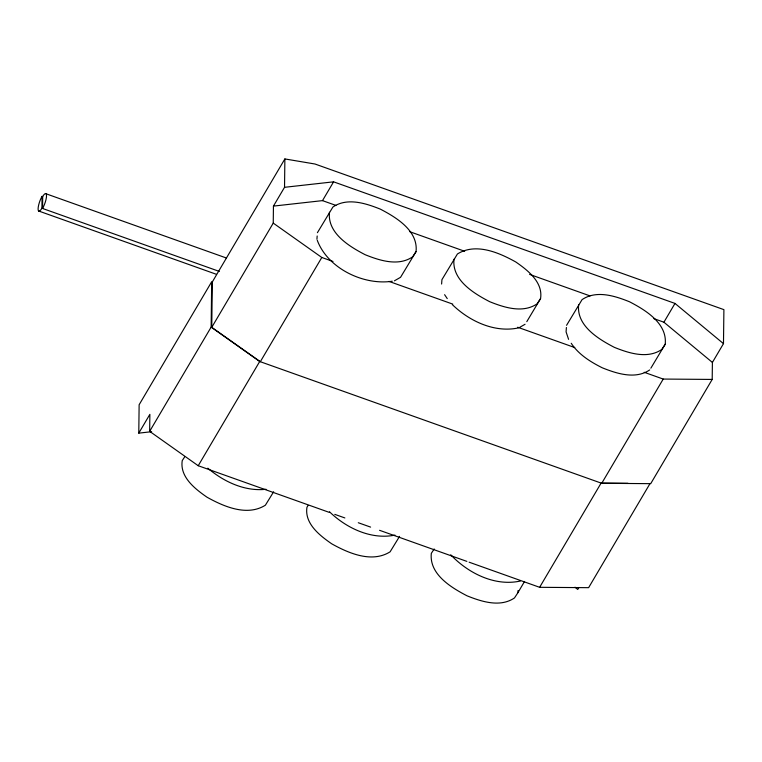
<?xml version="1.0" encoding="UTF-8"?>
<svg xmlns="http://www.w3.org/2000/svg" width="762" height="762" viewBox="0 0 762 762"><rect width="100%" height="100%" fill="white"/><g stroke="black" fill="none" stroke-linecap="round" stroke-linejoin="round"><path stroke-width="1.14" d="M41.92 208.245L42.072 196.291A9.42 2.419 -70.4 0 0 38.1 208.874A9.42 2.419 -70.4 0 0 41.92 208.245L219.332 271.424M151.628 431.702L138.779 433.14L139.132 404.765L211.693 281.74L211.141 327.117L149.657 431.349L198.225 465.725L329.194 512.359M149.657 431.349L149.866 414.347L138.779 433.14M332.994 261.461L321.802 257.48L260.328 361.702L211.76 327.336L212.312 281.959L284.874 158.934L315.011 164.02L723.9 309.639L723.481 343.643L712.403 362.436L712.194 379.428L650.719 483.66L601.732 483.298L259.699 361.493L211.141 327.117M211.76 327.336L273.244 223.104L273.444 206.102L284.531 187.309L284.874 158.934M316.925 239.268L317.173 235.982M329.47 212.246C327.222 233.096 349.139 246.393 365.188 254.727C379.781 260.594 398.374 266.576 412.623 256.851L416.052 251.622C418.309 230.772 396.383 217.475 380.343 209.14C365.75 203.273 347.148 197.291 332.908 207.016L317.411 232.696M441.608 284.045L441.931 279.664L457.419 253.984C475.678 242.526 498.834 252.508 515.798 261.985C527.752 270.253 543.192 282.207 540.563 298.59L526.79 321.659M453.99 259.213C451.733 280.064 473.659 293.36 489.699 301.695C504.292 307.562 522.894 313.544 537.134 303.819L540.563 298.59M434.188 548.973L431.321 553.336C429.073 574.186 450.99 587.473 467.039 595.817C481.632 601.685 500.224 607.666 514.474 597.941L517.903 592.712L518.065 590.521M566.404 327.498L566.08 331.88L568.585 339.347M578.634 304.867C576.377 325.717 598.294 339.004 614.343 347.348C628.936 353.216 647.529 359.197 661.778 349.472L665.207 344.243C667.464 323.393 645.538 310.096 629.498 301.762C614.905 295.894 596.303 289.912 582.063 299.637L566.566 325.317M273.444 206.102L322.497 200.625L333.585 181.832L674.989 303.428L723.481 343.643M198.225 465.725L259.699 361.493M273.644 491.785L265.386 505.196C247.126 516.665 223.98 506.673 207.016 497.205C195.062 488.928 179.622 476.974 182.242 460.591L184.537 457.105M416.052 251.622L400.555 277.301L394.402 280.835M399.574 536.362L390.106 551.821C371.846 563.28 348.701 553.298 331.727 543.82C319.783 535.553 304.333 523.589 306.962 507.216L308.105 505.473M653.834 318.63L663.912 322.212L674.989 303.428M517.903 592.712L524.542 581.463M665.207 344.243L650.862 368.179M469.116 562.194L539.629 587.312L601.113 483.079L627.936 483.279M601.732 483.298L663.216 379.066L712.194 379.428M578.901 587.492L577.739 589.464L574.996 587.188M650.091 483.451L588.616 587.673L539.629 587.312M519.941 327.212L525.075 324.269M649.71 369.922C635.47 379.647 616.868 373.666 602.285 367.798C590.483 361.893 578.606 354.52 571.233 343.271M392.297 281.226C363.512 285.607 327.698 268.338 317.287 240.325M518.922 327.803C494.805 333.213 469.468 321.212 452.352 304.629M266.014 489.271C244.85 491.69 223.657 481.67 207.835 468.182M394.954 535.105C371.151 539.982 346.319 528.066 329.451 511.731M520.379 581.025C494.748 586.664 468.078 573.1 450.713 554.774M284.531 187.309L333.585 181.832M322.497 200.625L335.928 205.407M409.813 231.724L464.658 251.26M529.58 274.377L590.026 295.904M388.963 281.397L452.771 304.114M517.693 327.241L574.786 347.567M644.185 372.285L663.216 379.066M46.034 193.777L226.171 257.927M38.586 210.979L216.484 274.339M334.785 514.36L344.862 517.941M358.292 522.732L370.608 527.113M379.562 530.304L466.877 561.394M273.244 223.104L321.802 257.48M663.912 322.212L712.403 362.436M444.598 294.675L447.256 298.609M42.691 196.51L42.548 208.464A9.42 2.419 -70.4 0 0 46.52 195.882A9.42 2.419 -70.4 0 0 42.691 196.51"/></g></svg>
